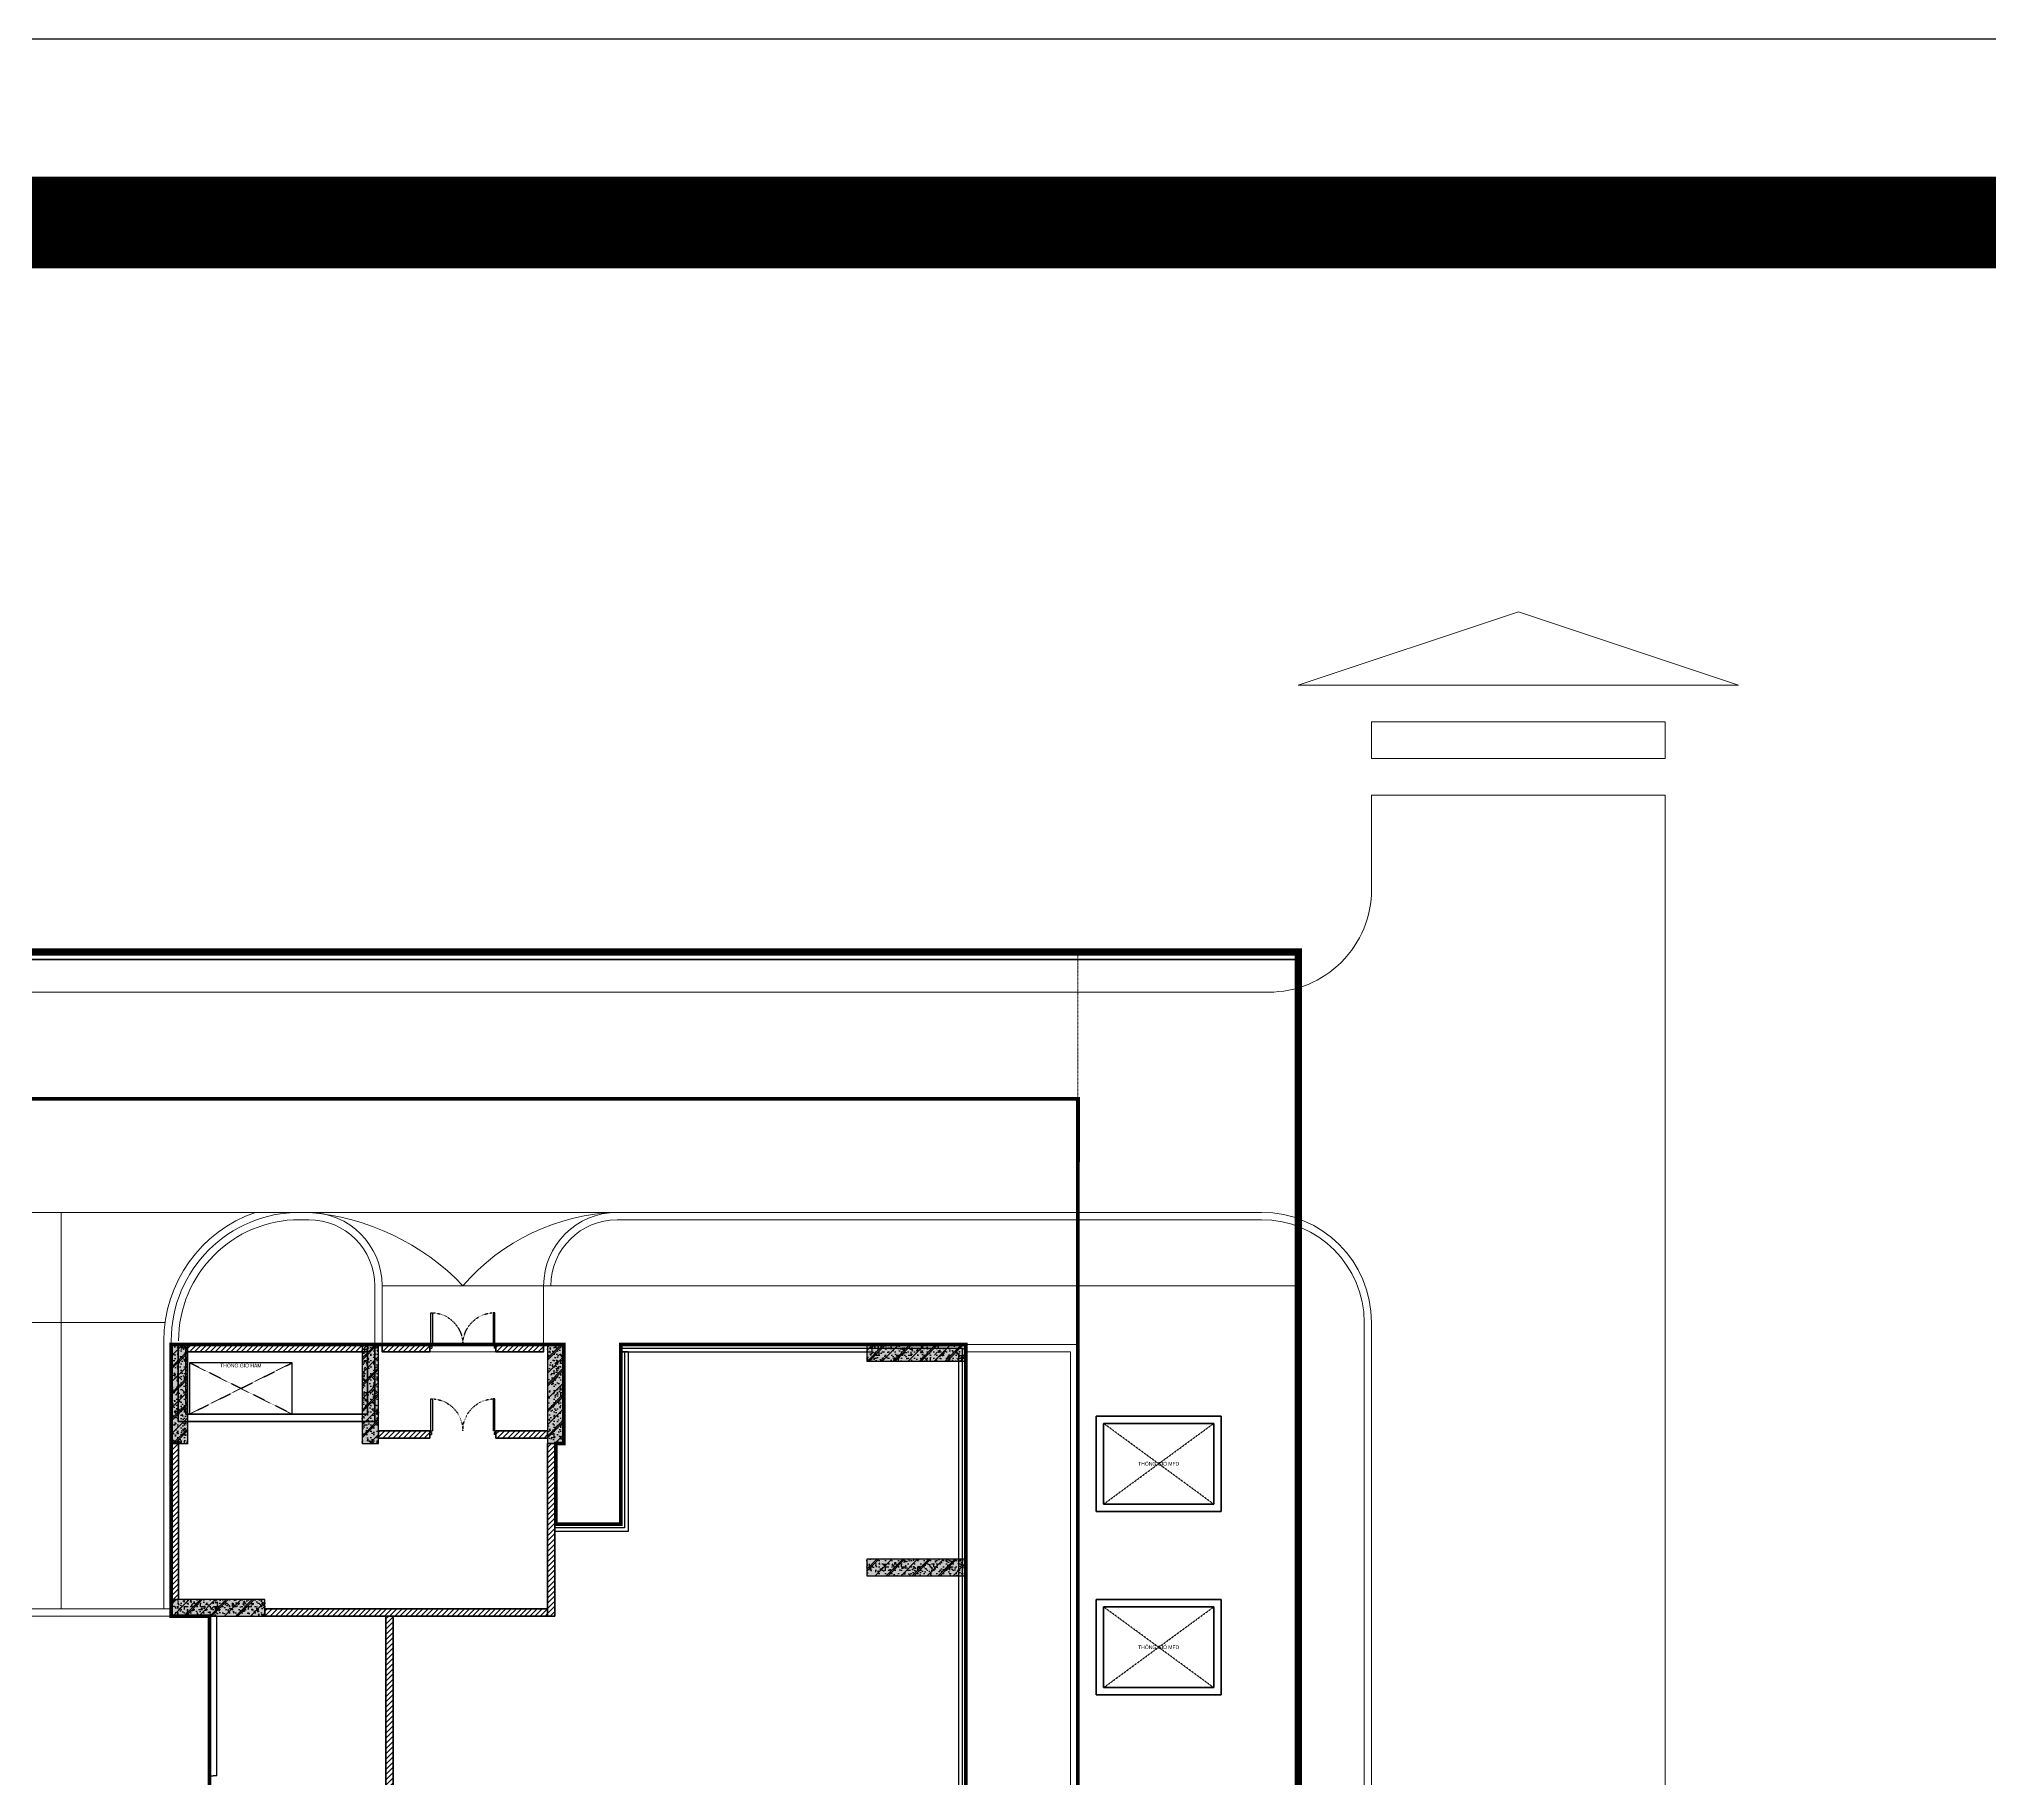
# Model space of a CAD drawing. Header units: millimetres. Extents: x 379264 to 1158416, y -283062 to 356890.
# Drawn here: x 768855 to 769917, y -3150 to -2202 of the extents above; entities that cross this region are included whole.
import ezdxf
from ezdxf.enums import TextEntityAlignment as Align

# ---------------------------------------------------------------- set-up
doc = ezdxf.new("R2010")
doc.units = ezdxf.units.MM
for name, pattern in [('keyplan TANG 1$0$Core 1A$0$Hidden10.5', [1.5, 1, -0.5]), ('keyplan TANG 1$0$mb tang 1 TWB$0$Hidden10.5', [1.5, 1, -0.5]), ('keyplan TANG 1$0$MB_Luoi truc$1$HTT Center', [13, 10, -1, 1, -1]), ('keyplan TANG 1$0$Ranh dat$0$HTT Divide', [18, 10, -2, 1, -2, 1, -2]), ('keyplan TANG 1$0$Ranh dat$0$HTT Hidden 21', [3, 2, -1])]:
    doc.linetypes.add(name, pattern=pattern)
for name, color, linetype in [('04PM. THIN', 7, 'Continuous'), ('11PM. DIM', 2, 'Continuous'), ('BLOCK A - CHI TIET THANG 3$0$DnW', 20, 'Continuous'), ('keyplan TANG 1$0$Concrete Line', 250, 'Continuous'), ('keyplan TANG 1$0$mb tang 1 TWB$0$Brick Wall', 250, 'Continuous'), ('keyplan TANG 1$0$mb tang 1 TWB$0$Curtain Line', 250, 'Continuous'), ('keyplan TANG 1$0$mb tang 1 TWB$0$Door', 250, 'Continuous'), ('keyplan TANG 1$0$mb tang 1 TWB$0$Glass', 250, 'Continuous'), ('keyplan TANG 1$0$mb tang 1 TWB$0$Wall Hatch', 250, 'Continuous'), ('keyplan TANG 1$0$MB_Cot tang 1$0$Concrete Hatch', 250, 'Continuous'), ('keyplan TANG 1$0$MB_Cot tang 1$0$Concrete Line', 250, 'Continuous'), ('keyplan TANG 1$0$MB_Cot tang 1$0$Concrete Solid', 250, 'Continuous'), ('keyplan TANG 1$0$Opening Hidden', 250, 'keyplan TANG 1$0$Core 1A$0$Hidden10.5'), ('keyplan TANG 1$0$Opening Line', 250, 'Continuous'), ('keyplan TANG 1$0$Opening Text', 250, 'Continuous')]:
    doc.layers.add(name, color=color, linetype=linetype)
for name, color, linetype, lineweight in [('keyplan TANG 1$0$Hatch vat lieu', 250, 'Continuous', 5), ('keyplan TANG 1$0$mb tang 1 TWB$0$Wall Line', 250, 'Continuous', 70), ('keyplan TANG 1$0$MB_Luoi truc$1$Luoi Truc', 250, 'keyplan TANG 1$0$MB_Luoi truc$1$HTT Center', 9), ('keyplan TANG 1$0$Net cat Tuong', 250, 'Continuous', 40), ('keyplan TANG 1$0$Net Thay khac', 250, 'Continuous', 15), ('keyplan TANG 1$0$Net thay Tuong', 250, 'Continuous', 20), ('keyplan TANG 1$0$Ramp doc', 250, 'Continuous', 5), ('keyplan TANG 1$0$Ranh dat$0$CGXD', 250, 'keyplan TANG 1$0$Ranh dat$0$HTT Hidden 21', 40), ('keyplan TANG 1$0$Ranh dat$0$Ranh dat', 250, 'keyplan TANG 1$0$Ranh dat$0$HTT Divide', 40)]:
    doc.layers.add(name, color=color, linetype=linetype, lineweight=lineweight)
doc.styles.add('keyplan TANG 1$0$VNI-HelveC', font='VHELVCN_0.TTF')

# ---------------------------------------------------------------- blocks, each defined once
blk = doc.blocks.new('CHG_XX_Khung ten')
blk.add_lwpolyline([(15, 578.9999998350979), (826, 578.9999998350979), (826, 14.99999983509792), (15, 14.99999983509792)], close=True)
at = {"color": 4, "linetype": 'Continuous', "const_width": 1}
blk.add_lwpolyline([(17.00000000000006, 576.9999998350979), (824.0000000000001, 576.9999998350979), (824, 16.99999983509827), (16.99999999999994, 16.99999983509838)], close=True, dxfattribs=at)
blk = doc.blocks.new('*U1375')
at = {"layer": 'keyplan TANG 1$0$Opening Hidden'}
for p, q in [((0, 0), (3000, 2200)), ((3000, 0), (0, 2200))]:
    blk.add_line(p, q, dxfattribs=at)
at = {"layer": 'keyplan TANG 1$0$Opening Line'}
blk.add_lwpolyline([(0, 0), (3000, 5.684341886080801e-14), (3000, 2200), (0, 2200)], close=True, dxfattribs=at)
at = {"layer": 'keyplan TANG 1$0$Opening Text', "style": 'keyplan TANG 1$0$VNI-HelveC'}
blk.add_attdef('OPENING', text='', height=100, dxfattribs=at).set_placement((1500, 1100.000000000007), align=Align.MIDDLE_CENTER)
blk = doc.blocks.new('*U32')
at = {"layer": 'keyplan TANG 1$0$Opening Hidden'}
for p, q in [((0, 0), (2800, 1399.999999973756)), ((2800, 0), (0, 1399.999999973756))]:
    blk.add_line(p, q, dxfattribs=at)
at = {"layer": 'keyplan TANG 1$0$Opening Line'}
blk.add_lwpolyline([(0, 0), (2800, 5.684341886080801e-14), (2800, 1399.999999973756), (0, 1399.999999973756)], close=True, dxfattribs=at)
at = {"layer": 'keyplan TANG 1$0$Opening Text', "style": 'keyplan TANG 1$0$VNI-HelveC'}
blk.add_attdef('OPENING', text='', height=100, dxfattribs=at).set_placement((1400.004036636092, 1325.000000000007), align=Align.MIDDLE_CENTER)
blk = doc.blocks.new('keyplan TANG 1$0$A$Cec98b088')
at = {"layer": 'keyplan TANG 1$0$Net cat Tuong'}
for p, q in [((102050.0040354479, 151350.0000035691), (102050.0040354479, 148750.0000035691)), ((105450.0040354479, 151350.0000035691), (102050.0040354479, 151350.0000035691)), ((102250.0040354479, 151150.0000035691), (102250.0040354479, 148950.0000035691)), ((105250.0040354479, 151150.0000035691), (102250.0040354479, 151150.0000035691)), ((105250.0040354479, 148950.0000035691), (105250.0040354479, 151150.0000035691)), ((105450.0040354479, 148750.0000035691), (105450.0040354479, 151350.0000035691)), ((102050.0040354479, 148750.0000035691), (105450.0040354479, 148750.0000035691)), ((102250.0040354479, 148950.0000035691), (105250.0040354479, 148950.0000035691)), ((102050.0040354479, 146350.0000035691), (102050.0040354479, 143750.0000035691)), ((105450.0040354479, 146350.0000035691), (102050.0040354479, 146350.0000035691)), ((102250.0040354479, 146150.0000035691), (102250.0040354479, 143950.0000035691)), ((105250.0040354479, 146150.0000035691), (102250.0040354479, 146150.0000035691)), ((105250.0040354479, 143950.0000035691), (105250.0040354479, 146150.0000035691)), ((105450.0040354479, 143750.0000035691), (105450.0040354479, 146350.0000035691)), ((102050.0040354479, 143750.0000035691), (105450.0040354479, 143750.0000035691)), ((102250.0040354479, 143950.0000035691), (105250.0040354479, 143950.0000035691))]:
    blk.add_line(p, q, dxfattribs=at)
for points in [[(77045.45460955921, 153300.0000088457), (82400.00000156723, 153300.0000087093), (82400.00000013634, 151201.499998129), (77045.45460812832, 151201.4999982654)], [(77245.45460955921, 153100.0000088457), (82200.00000156723, 153100.0000087093), (82200.00000013634, 151401.499998129), (77245.45460812832, 151401.4999982654)]]:
    blk.add_lwpolyline(points, close=True, dxfattribs=at)
at = {"layer": 'keyplan TANG 1$0$Opening Line'}
for name, p, values in [('*U32', (77348.4865502048, 151401.4999982654), {'OPENING': 'THOÂNG GIOÙ HAÀM'}), ('*U1375', (102250.0000002426, 148950.0000035691), {'OPENING': 'THOÂNG GIOÙ MFD'}), ('*U1375', (102250.0040354479, 143950.0000035691), {'OPENING': 'THOÂNG GIOÙ MFD'})]:
    blk.add_blockref(name, p, dxfattribs=at).add_auto_attribs(values)
blk = doc.blocks.new('*U95')
at = {"layer": 'keyplan TANG 1$0$mb tang 1 TWB$0$Wall Hatch'}
h = blk.add_hatch(dxfattribs=at)
h.set_pattern_fill('LINE10', color=256, scale=100, angle=45, style=0, pattern_type=2)
h.set_pattern_definition([(45, (150, 4200), (-70.71067811865474, 70.71067811865476), [])])
h.paths.add_polyline_path([(0, 4250), (0, 0), (200, -1.13686837721616e-13), (200, 4250)])
at = {"layer": 'keyplan TANG 1$0$mb tang 1 TWB$0$Wall Line'}
blk.add_lwpolyline([(0, 4250), (0, 0), (200, -1.13686837721616e-13), (200, 4250)], close=True, dxfattribs=at)
blk = doc.blocks.new('*U96')
at = {"layer": 'keyplan TANG 1$0$mb tang 1 TWB$0$Wall Hatch'}
h = blk.add_hatch(dxfattribs=at)
h.set_pattern_fill('LINE10', color=256, scale=100, angle=45, style=0, pattern_type=2)
h.set_pattern_definition([(45, (150, 4650), (-70.71067811865474, 70.71067811865476), [])])
h.paths.add_polyline_path([(0, 4700), (0, 0), (200, -1.13686837721616e-13), (200, 4700)])
at = {"layer": 'keyplan TANG 1$0$mb tang 1 TWB$0$Wall Line'}
blk.add_lwpolyline([(0, 4700), (0, 0), (200, -1.13686837721616e-13), (200, 4700)], close=True, dxfattribs=at)
blk = doc.blocks.new('*U93')
at = {"layer": 'keyplan TANG 1$0$mb tang 1 TWB$0$Wall Hatch'}
h = blk.add_hatch(dxfattribs=at)
h.set_pattern_fill('LINE10', color=256, scale=100, angle=45, style=0, pattern_type=2)
h.set_pattern_definition([(45, (-2300.000000000001, 7349.999999999999), (-70.71067811865474, 70.71067811865476), [])])
h.paths.add_polyline_path([(4950, -1.103117597267555e-12), (0, 0), (-1.580957587066223e-13, -200.0000000000001), (4950, -200.0000000000012)])
at = {"layer": 'keyplan TANG 1$0$mb tang 1 TWB$0$Wall Line'}
blk.add_lwpolyline([(4950, -1.103117597267555e-12), (0, 0), (-1.580957587066223e-13, -200.0000000000001), (4950, -200.0000000000012)], close=True, dxfattribs=at)
blk = doc.blocks.new('*U94')
at = {"layer": 'keyplan TANG 1$0$mb tang 1 TWB$0$Wall Hatch'}
h = blk.add_hatch(dxfattribs=at)
h.set_pattern_fill('LINE10', color=256, scale=100, angle=45, style=0, pattern_type=2)
h.set_pattern_definition([(45, (454.9999999999991, 7349.999999999999), (-70.71067811865474, 70.71067811865476), [])])
h.paths.add_polyline_path([(7705, -1.714184350021242e-12), (0, 0), (-1.580957587066223e-13, -200.0000000000001), (7705, -200.0000000000018)])
at = {"layer": 'keyplan TANG 1$0$mb tang 1 TWB$0$Wall Line'}
blk.add_lwpolyline([(7705, -1.714184350021242e-12), (0, 0), (-1.580957587066223e-13, -200.0000000000001), (7705, -200.0000000000018)], close=True, dxfattribs=at)
blk = doc.blocks.new('*U1409')
at = {"layer": 'keyplan TANG 1$0$mb tang 1 TWB$0$Wall Hatch'}
h = blk.add_hatch(dxfattribs=at)
h.set_pattern_fill('LINE10', color=256, scale=100, angle=45, style=0, pattern_type=2)
h.set_pattern_definition([(45, (-5950.000000000001, 7350), (-70.71067811865474, 70.71067811865476), [])])
h.paths.add_polyline_path([(1300, -2.788880237858393e-13), (0, 0), (-1.580957587066223e-13, -200.0000000000001), (1300, -200.0000000000004)])
at = {"layer": 'keyplan TANG 1$0$mb tang 1 TWB$0$Wall Line'}
blk.add_lwpolyline([(1300, -2.788880237858393e-13), (0, 0), (-1.580957587066223e-13, -200.0000000000001), (1300, -200.0000000000004)], close=True, dxfattribs=at)
blk = doc.blocks.new('keyplan TANG 1$0$mb tang 1 TWB$0$Door 1800-1')
at = {"color": 0, "linetype": 'ByBlock'}
for p, q in [((29.99999962575384, 100.0000000003201), (29.9999996257684, 970.0000000003201)), ((29.9999996257684, 970.0000000003201), (74.9999996257684, 970.0000000003201)), ((74.9999996257684, 970.0000000003201), (74.99999962575384, 100.0000000003201)), ((1724.999999999985, 970.0000000003201), (1725, 100.0000000003201)), ((1769.999999999985, 970.0000000003201), (1724.999999999985, 970.0000000003201)), ((1770, 100.0000000003201), (1769.999999999985, 970.0000000003201)), ((29.99999962575384, 100.0000000003201), (-3.742461558431387e-07, 100.000000000131)), ((-3.742461558431387e-07, 100.000000000131), (0, 0)), ((0, 0), (50, 4.074536263942719e-10)), ((29.99999962575384, 100.0000000003201), (29.99999979416316, 55.00000000033469)), ((29.99999962575384, 100.0000000003201), (74.99999962575384, 100.0000000003201)), ((49.99999979417771, 55.00000000046566), (29.99999979416316, 55.00000000033469)), ((49.99999979417771, 55.00000000046566), (50, 4.074536263942719e-10)), ((1770, 100.0000000003201), (1725, 100.0000000003201)), ((1749.999999831576, 55.00000000046566), (1769.999999831591, 55.00000000033469)), ((1749.999999831576, 55.00000000046566), (1749.999999625754, 4.074536263942719e-10)), ((1799.999999625754, 0), (1749.999999625754, 4.074536263942719e-10)), ((1770, 100.0000000003201), (1800, 100.000000000131)), ((1770, 100.0000000003201), (1769.999999831591, 55.00000000033469)), ((1800, 100.000000000131), (1799.999999625754, 0))]:
    blk.add_line(p, q, dxfattribs=at)
at = {"color": 0, "linetype": 'keyplan TANG 1$0$mb tang 1 TWB$0$Hidden10.5'}
for centre, start, end in [((29.99999962575384, 100.0000000003201), 0, 90), ((1770, 100.0000000003201), 90, 180)]:
    blk.add_arc(centre, 870.0000001871231, start, end, dxfattribs=at)
blk = doc.blocks.new('*U1410')
at = {"layer": 'keyplan TANG 1$0$mb tang 1 TWB$0$Door'}
blk.add_blockref('keyplan TANG 1$0$mb tang 1 TWB$0$Door 1800-1', (0, 0), dxfattribs=at)
blk = doc.blocks.new('*U97')
at = {"layer": 'keyplan TANG 1$0$mb tang 1 TWB$0$Wall Hatch'}
h = blk.add_hatch(dxfattribs=at)
h.set_pattern_fill('LINE10', color=256, scale=100, angle=45, style=0, pattern_type=2)
h.set_pattern_definition([(45, (-5855.000000000001, 7350), (-70.71067811865474, 70.71067811865476), [])])
h.paths.add_polyline_path([(1395, -2.930988785010413e-13), (0, 0), (-1.580957587066223e-13, -200.0000000000001), (1395, -200.0000000000004)])
at = {"layer": 'keyplan TANG 1$0$mb tang 1 TWB$0$Wall Line'}
blk.add_lwpolyline([(1395, -2.930988785010413e-13), (0, 0), (-1.580957587066223e-13, -200.0000000000001), (1395, -200.0000000000004)], close=True, dxfattribs=at)
blk = doc.blocks.new('*U98')
at = {"layer": 'keyplan TANG 1$0$mb tang 1 TWB$0$Wall Hatch'}
h = blk.add_hatch(dxfattribs=at)
h.set_pattern_fill('LINE10', color=256, scale=100, angle=45, style=0, pattern_type=2)
h.set_pattern_definition([(45, (-5845.000000000001, 7350), (-70.71067811865474, 70.71067811865476), [])])
h.paths.add_polyline_path([(1405, -3.073097332162433e-13), (0, 0), (-1.580957587066223e-13, -200.0000000000001), (1405, -200.0000000000004)])
at = {"layer": 'keyplan TANG 1$0$mb tang 1 TWB$0$Wall Line'}
blk.add_lwpolyline([(1405, -3.073097332162433e-13), (0, 0), (-1.580957587066223e-13, -200.0000000000001), (1405, -200.0000000000004)], close=True, dxfattribs=at)
blk = doc.blocks.new('*U105')
at = {"layer": 'keyplan TANG 1$0$mb tang 1 TWB$0$Wall Hatch'}
h = blk.add_hatch(dxfattribs=at)
h.set_pattern_fill('LINE10', color=256, scale=100, angle=45, style=0, pattern_type=2)
h.set_pattern_definition([(45, (149.9999999999993, 12300), (-70.71067811865474, 70.71067811865476), [])])
h.paths.add_polyline_path([(4.17577084022014e-12, -9400), (0, 0), (-200.0000000000001, 2.486899575160353e-14), (-199.999999999996, -9400)])
at = {"layer": 'keyplan TANG 1$0$mb tang 1 TWB$0$Wall Line'}
blk.add_lwpolyline([(4.17577084022014e-12, -9400), (0, 0), (-200.0000000000001, 2.486899575160353e-14), (-199.999999999996, -9400)], close=True, dxfattribs=at)
blk = doc.blocks.new('*U1396')
at = {"layer": 'keyplan TANG 1$0$MB_Cot tang 1$0$Concrete Hatch'}
h = blk.add_hatch(dxfattribs=at)
h.set_pattern_fill('CONCRETE', color=256, scale=50, style=0, pattern_type=2)
h.set_pattern_definition([(45, (-100, -2450), (-176.7766952966369, 176.7766952966369), []), (45, (-100, -2400), (-353.5533905932737, 353.5533905932738), []), (49.99999999999999, (-100, -2450), (358.6300913003767, -31.37606749129755), [37.5, -412.5]), (355, (-100, -2450), (-69.3756668065, 376.0960668500059), [30, -330]), (100.4514, (-70.11416, -2452.61467), (289.2546908570108, 344.7197710304768), [31.870095, -350.571056]), (46.18420000000001, (-100, -2350), (533.6205243128222, -82.75950716450905), [56.25, -618.75]), (96.6356, (-55.53162750000001, -2356.8966535), (467.3313527743517, 487.0589354502209), [47.805144, -525.8565]), (351.1842, (-100, -2350), (467.3309725668136, 487.0593004626623), [45, -495]), (21, (-50, -2375), (298.4535260592309, -201.3094453326694), [37.5, -412.5]), (326.0000000000001, (-50, -2375), (121.6576659607909, 362.5750225234265), [30, -330]), (71.4514, (-25.1288835, -2391.775803), (420.111314290745, 161.2652483549762), [31.870095, -350.571056]), (37.50000000000001, (-100, -2450), (6.079927658645334, 166.4469269156558), [0, -326, 0, -335, 0, -331.25]), (7.499999999999999, (-100, -2450), (131.5347687210743, 197.2058559411801), [0, -191, 0, -318.5, 0, -126.25]), (327.5, (-211.5, -2450), (266.9112180862045, -11.2774358671899), [0, -125, 0, -390, 0, -517.5]), (317.5, (-261.5, -2450), (291.5930846711931, 50.05249116615882), [0, -162.5, 0, -259, 0, -367.5]), (0, (75, -2275), (0, 875), [87.5, -787.5]), (0, (337.5, -2100), (0, 875), [87.5, -787.5]), (0, (162.5, -1750), (0, 875), [87.5, -350, 87.5, -350]), (90, (75, -2275), (-875, 5.35782974626967e-14), [87.5, -787.5]), (90, (162.5, -1750), (-875, 5.35782974626967e-14), [87.5, -787.5]), (90, (425, -2100), (-875, 5.35782974626967e-14), [87.5, -787.5]), (90, (600, -1837.5), (-875, 5.35782974626967e-14), [87.5, -787.5]), (135, (162.5, -2275), (-875.016357447105, 8.881784197001252e-14), [123.76, -1113.7]), (135, (250, -1750), (-875.016357447105, 8.881784197001252e-14), [123.76, -1113.7]), (45, (337.5, -2100), (8.881784197001252e-14, 875.016357447105), [123.76, -247.485, 123.76, -742.455]), (0, (-275, -2450), (87.5, 87.5), [-175, 0])])
h.paths.add_polyline_path([(-250, 150), (-250, -2550), (200, -2550), (200, 150)])
at = {"layer": 'keyplan TANG 1$0$MB_Cot tang 1$0$Concrete Solid'}
blk.add_hatch(color=256, dxfattribs=at).paths.add_polyline_path([(-250, 150), (-250, -2550), (200, -2550), (200, 150)])
at = {"layer": 'keyplan TANG 1$0$MB_Cot tang 1$0$Concrete Line'}
blk.add_lwpolyline([(-250, 150), (-250, -2550), (200, -2550), (200, 150)], close=True, dxfattribs=at)
blk = doc.blocks.new('*U57')
at = {"layer": 'keyplan TANG 1$0$MB_Cot tang 1$0$Concrete Hatch'}
h = blk.add_hatch(dxfattribs=at)
h.set_pattern_fill('CONCRETE', color=256, scale=50, style=0, pattern_type=2)
h.set_pattern_definition([(45, (0, -2450), (-176.7766952966369, 176.7766952966369), []), (45, (0, -2400), (-353.5533905932737, 353.5533905932738), []), (49.99999999999999, (0, -2450), (358.6300913003767, -31.37606749129755), [37.5, -412.5]), (355, (0, -2450), (-69.3756668065, 376.0960668500059), [30, -330]), (100.4514, (29.88584, -2452.61467), (289.2546908570108, 344.7197710304768), [31.870095, -350.571056]), (46.18420000000001, (0, -2350), (533.6205243128222, -82.75950716450905), [56.25, -618.75]), (96.6356, (44.46837249999999, -2356.8966535), (467.3313527743517, 487.0589354502209), [47.805144, -525.8565]), (351.1842, (0, -2350), (467.3309725668136, 487.0593004626623), [45, -495]), (21, (50, -2375), (298.4535260592309, -201.3094453326694), [37.5, -412.5]), (326.0000000000001, (50, -2375), (121.6576659607909, 362.5750225234265), [30, -330]), (71.4514, (74.8711165, -2391.775803), (420.111314290745, 161.2652483549762), [31.870095, -350.571056]), (37.50000000000001, (0, -2450), (6.079927658645334, 166.4469269156558), [0, -326, 0, -335, 0, -331.25]), (7.499999999999999, (0, -2450), (131.5347687210743, 197.2058559411801), [0, -191, 0, -318.5, 0, -126.25]), (327.5, (-111.5, -2450), (266.9112180862045, -11.2774358671899), [0, -125, 0, -390, 0, -517.5]), (317.5, (-161.5, -2450), (291.5930846711931, 50.05249116615882), [0, -162.5, 0, -259, 0, -367.5]), (0, (175, -2275), (0, 875), [87.5, -787.5]), (0, (437.5, -2100), (0, 875), [87.5, -787.5]), (0, (262.5, -1750), (0, 875), [87.5, -350, 87.5, -350]), (90, (175, -2275), (-875, 5.35782974626967e-14), [87.5, -787.5]), (90, (262.5, -1750), (-875, 5.35782974626967e-14), [87.5, -787.5]), (90, (525, -2100), (-875, 5.35782974626967e-14), [87.5, -787.5]), (90, (700, -1837.5), (-875, 5.35782974626967e-14), [87.5, -787.5]), (135, (262.5, -2275), (-875.016357447105, 8.881784197001252e-14), [123.76, -1113.7]), (135, (350, -1750), (-875.016357447105, 8.881784197001252e-14), [123.76, -1113.7]), (45, (437.5, -2100), (8.881784197001252e-14, 875.016357447105), [123.76, -247.485, 123.76, -742.455]), (0, (-175, -2450), (87.5, 87.5), [-175, 0])])
h.paths.add_polyline_path([(-200, 150), (-200, -2550), (250, -2550), (250, 150)])
at = {"layer": 'keyplan TANG 1$0$MB_Cot tang 1$0$Concrete Solid'}
blk.add_hatch(color=256, dxfattribs=at).paths.add_polyline_path([(-200, 150), (-200, -2550), (250, -2550), (250, 150)])
at = {"layer": 'keyplan TANG 1$0$MB_Cot tang 1$0$Concrete Line'}
blk.add_lwpolyline([(-200, 150), (-200, -2550), (250, -2550), (250, 150)], close=True, dxfattribs=at)
blk = doc.blocks.new('*U1389')
at = {"layer": 'keyplan TANG 1$0$MB_Cot tang 1$0$Concrete Hatch'}
h = blk.add_hatch(dxfattribs=at)
h.set_pattern_fill('CONCRETE', color=256, scale=50, style=0, pattern_type=2)
h.set_pattern_definition([(45, (2000, -399.9999999999998), (-176.7766952966369, 176.7766952966369), []), (45, (2000, -349.9999999999998), (-353.5533905932737, 353.5533905932738), []), (49.99999999999999, (2000, -399.9999999999998), (358.6300913003767, -31.37606749129755), [37.5, -412.5]), (355, (2000, -399.9999999999998), (-69.3756668065, 376.0960668500059), [30, -330]), (100.4514, (2029.88584, -402.6146699999998), (289.2546908570108, 344.7197710304768), [31.870095, -350.571056]), (46.18420000000001, (2000, -299.9999999999998), (533.6205243128222, -82.75950716450905), [56.25, -618.75]), (96.6356, (2044.4683725, -306.8966534999998), (467.3313527743517, 487.0589354502209), [47.805144, -525.8565]), (351.1842, (2000, -299.9999999999998), (467.3309725668136, 487.0593004626623), [45, -495]), (21, (2050, -324.9999999999998), (298.4535260592309, -201.3094453326694), [37.5, -412.5]), (326.0000000000001, (2050, -324.9999999999998), (121.6576659607909, 362.5750225234265), [30, -330]), (71.4514, (2074.8711165, -341.7758029999998), (420.111314290745, 161.2652483549762), [31.870095, -350.571056]), (37.50000000000001, (2000, -399.9999999999998), (6.079927658645334, 166.4469269156558), [0, -326, 0, -335, 0, -331.25]), (7.499999999999999, (2000, -399.9999999999998), (131.5347687210743, 197.2058559411801), [0, -191, 0, -318.5, 0, -126.25]), (327.5, (1888.5, -399.9999999999998), (266.9112180862045, -11.2774358671899), [0, -125, 0, -390, 0, -517.5]), (317.5, (1838.5, -399.9999999999998), (291.5930846711931, 50.05249116615882), [0, -162.5, 0, -259, 0, -367.5]), (0, (2175, -224.9999999999998), (0, 875), [87.5, -787.5]), (0, (2437.5, -49.99999999999983), (0, 875), [87.5, -787.5]), (0, (2262.5, 300.0000000000002), (0, 875), [87.5, -350, 87.5, -350]), (90, (2175, -224.9999999999998), (-875, 5.35782974626967e-14), [87.5, -787.5]), (90, (2262.5, 300.0000000000002), (-875, 5.35782974626967e-14), [87.5, -787.5]), (90, (2525, -49.99999999999983), (-875, 5.35782974626967e-14), [87.5, -787.5]), (90, (2700, 212.5000000000002), (-875, 5.35782974626967e-14), [87.5, -787.5]), (135, (2262.5, -224.9999999999998), (-875.016357447105, 8.881784197001252e-14), [123.76, -1113.7]), (135, (2350, 300.0000000000002), (-875.016357447105, 8.881784197001252e-14), [123.76, -1113.7]), (45, (2437.5, -49.99999999999983), (8.881784197001252e-14, 875.016357447105), [123.76, -247.485, 123.76, -742.455]), (0, (1825, -399.9999999999998), (87.5, 87.5), [-175, 0])])
h.paths.add_polyline_path([(-250, 50), (-250, -399.9999999999998), (2300, -399.9999999999999), (2300, 50)])
at = {"layer": 'keyplan TANG 1$0$MB_Cot tang 1$0$Concrete Solid'}
blk.add_hatch(color=256, dxfattribs=at).paths.add_polyline_path([(-250, 50), (-250, -399.9999999999998), (2300, -399.9999999999999), (2300, 50)])
at = {"layer": 'keyplan TANG 1$0$MB_Cot tang 1$0$Concrete Line'}
blk.add_lwpolyline([(-250, 50), (-250, -399.9999999999998), (2300, -399.9999999999999), (2300, 50)], close=True, dxfattribs=at)
blk = doc.blocks.new('*U1393')
at = {"layer": 'keyplan TANG 1$0$MB_Cot tang 1$0$Concrete Hatch'}
h = blk.add_hatch(dxfattribs=at)
h.set_pattern_fill('CONCRETE', color=256, scale=50, style=0, pattern_type=2)
h.set_pattern_definition([(45, (1850, -199.9999999999998), (-176.7766952966369, 176.7766952966369), []), (45, (1850, -149.9999999999998), (-353.5533905932737, 353.5533905932738), []), (49.99999999999999, (1850, -199.9999999999998), (358.6300913003767, -31.37606749129755), [37.5, -412.5]), (355, (1850, -199.9999999999998), (-69.3756668065, 376.0960668500059), [30, -330]), (100.4514, (1879.88584, -202.6146699999998), (289.2546908570108, 344.7197710304768), [31.870095, -350.571056]), (46.18420000000001, (1850, -99.99999999999983), (533.6205243128222, -82.75950716450905), [56.25, -618.75]), (96.6356, (1894.4683725, -106.8966534999998), (467.3313527743517, 487.0589354502209), [47.805144, -525.8565]), (351.1842, (1850, -99.99999999999983), (467.3309725668136, 487.0593004626623), [45, -495]), (21, (1900, -124.9999999999998), (298.4535260592309, -201.3094453326694), [37.5, -412.5]), (326.0000000000001, (1900, -124.9999999999998), (121.6576659607909, 362.5750225234265), [30, -330]), (71.4514, (1924.8711165, -141.7758029999998), (420.111314290745, 161.2652483549762), [31.870095, -350.571056]), (37.50000000000001, (1850, -199.9999999999998), (6.079927658645334, 166.4469269156558), [0, -326, 0, -335, 0, -331.25]), (7.499999999999999, (1850, -199.9999999999998), (131.5347687210743, 197.2058559411801), [0, -191, 0, -318.5, 0, -126.25]), (327.5, (1738.5, -199.9999999999998), (266.9112180862045, -11.2774358671899), [0, -125, 0, -390, 0, -517.5]), (317.5, (1688.5, -199.9999999999998), (291.5930846711931, 50.05249116615882), [0, -162.5, 0, -259, 0, -367.5]), (0, (2025, -24.99999999999983), (0, 875), [87.5, -787.5]), (0, (2287.5, 150.0000000000002), (0, 875), [87.5, -787.5]), (0, (2112.5, 500.0000000000002), (0, 875), [87.5, -350, 87.5, -350]), (90, (2025, -24.99999999999983), (-875, 5.35782974626967e-14), [87.5, -787.5]), (90, (2112.5, 500.0000000000002), (-875, 5.35782974626967e-14), [87.5, -787.5]), (90, (2375, 150.0000000000002), (-875, 5.35782974626967e-14), [87.5, -787.5]), (90, (2550, 412.5000000000002), (-875, 5.35782974626967e-14), [87.5, -787.5]), (135, (2112.5, -24.99999999999983), (-875.016357447105, 8.881784197001252e-14), [123.76, -1113.7]), (135, (2200, 500.0000000000002), (-875.016357447105, 8.881784197001252e-14), [123.76, -1113.7]), (45, (2287.5, 150.0000000000002), (8.881784197001252e-14, 875.016357447105), [123.76, -247.485, 123.76, -742.455]), (0, (1675, -199.9999999999998), (87.5, 87.5), [-175, 0])])
h.paths.add_polyline_path([(-400, 150), (-400, -299.9999999999998), (2300, -299.9999999999999), (2300, 150)])
at = {"layer": 'keyplan TANG 1$0$MB_Cot tang 1$0$Concrete Solid'}
blk.add_hatch(color=256, dxfattribs=at).paths.add_polyline_path([(-400, 150), (-400, -299.9999999999998), (2300, -299.9999999999999), (2300, 150)])
at = {"layer": 'keyplan TANG 1$0$MB_Cot tang 1$0$Concrete Line'}
blk.add_lwpolyline([(-400, 150), (-400, -299.9999999999998), (2300, -299.9999999999999), (2300, 150)], close=True, dxfattribs=at)
blk = doc.blocks.new('keyplan TANG 1')
at = {"color": 7, "const_width": 100}
blk.add_lwpolyline([(77898.45461165837, 136500.0000023284), (77898.45461165837, 145899.9999999999), (76850.00000000105, 145899.9999999999), (76850.00000000105, 153300.0000088456), (87550, 153300.0000088456), (87550, 150600.0000088456), (87325, 150600.0000088456), (87325, 148400.0000025484), (89098.45461165832, 148400.0000025484), (89098.45461352073, 153300.0000056996), (98500.00000011947, 153300.0000056996), (98500.00000012512, 140600.0000088456)], dxfattribs=at)
at = {"layer": 'keyplan TANG 1$0$Hatch vat lieu'}
for points in [[(109349.8483798821, -13999.98268984523), (109349.5903824269, 42637.13910042669, 0.1989117909172796), (107650.8001280504, 46738.34159603139), (103168.861177274, 51220.25959671056, -0.1988939355264564), (101352.912990938, 55603.87768203064), (101351.9884827284, 67603.43737283116, -0.1989309245650988), (103167.9182883246, 71987.94624309614), (107650.6445198833, 76470.68910999577, 0.19891306903284), (109349.4175791755, 80571.92725168241), (109349.0835498584, 153900.0127572828, 0.4142122281650553), (106549.0835498872, 156700.0000025232), (88996.7541023586, 156700.0000025232, 0.414213562373095), (87196.7541023586, 154900.0000025232, 0.414213562373095)], [(82396.7541023586, 153100.0000071154), (82396.7541023586, 154900.0000025232, 0.414213562373095), (80596.7541023586, 156700.0000025232), (80351.54534496006, 156700.0000025232, 0.4142135623730951), (77051.54534496006, 153400.0000025232, 0.4142135623730951)]]:
    blk.add_lwpolyline(points, format="xyb", dxfattribs=at)
for points in [[(102050.0040354479, 151350.0000035689), (105450.0040354479, 151350.0000035689), (105450.0040354479, 148750.0000035689), (102050.0040354479, 148750.0000035689)], [(102050.0040354479, 146350.0000035689), (105450.0040354479, 146350.0000035689), (105450.0040354479, 143750.0000035689), (102050.0040354479, 143750.0000035689)]]:
    blk.add_lwpolyline(points, close=True, dxfattribs=at)
at = {"layer": 'keyplan TANG 1$0$mb tang 1 TWB$0$Curtain Line'}
for p, q in [((89098.45461165832, 153300.0000056996), (89098.45461162031, 153200.0000056996)), ((89098.45461165832, 153300.0000056996), (95946.7541023586, 153300.0000030966)), ((89098.4546115823, 153100.0000056996), (89098.45461162031, 153200.0000056996)), ((89098.4546115823, 153100.0000056996), (95946.75410228258, 153100.0000030966)), ((89098.45461165832, 153100.0000023284), (89198.45461165832, 153100.0000023284)), ((89098.45461165832, 153100.0000023284), (89098.45461165832, 148400.0000025484)), ((89298.45461165832, 153100.0000023284), (89198.45461165832, 153100.0000023284)), ((89298.45461165832, 153100.0000023284), (89298.45461165832, 148200.0000025484)), ((95946.7541023586, 153300.0000030966), (95946.75410232058, 153200.0000030966)), ((95946.75410228258, 153100.0000030966), (95946.75410232058, 153200.0000030966)), ((98298.45461165835, 153000.0002347532), (98398.45461165835, 153000.0002347532)), ((98298.45461165835, 153000.0002347532), (98298.45461165835, 140400.0000088461)), ((98498.45461165835, 153000.0002347532), (98398.45461165835, 153000.0002347532)), ((98498.45461165835, 153000.0002347532), (98498.45461165835, 140600.0000088461)), ((89098.45461165832, 148400.0000025484), (87299.99999999997, 148400.0000025484)), ((87299.99999999997, 148400.0000025484), (87299.99999999997, 148300.0000025484)), ((87299.99999999997, 148200.0000025484), (87299.99999999997, 148300.0000025484)), ((89298.45461165832, 148200.0000025484), (87299.99999999997, 148200.0000025484)), ((77898.45461165892, 141550.0000088456), (77898.4546116594, 145900.0000088458)), ((77898.4546116594, 145900.0000088458), (77998.4546116594, 145900.0000088458)), ((78098.4546116594, 145900.0000088458), (77998.4546116594, 145900.0000088458)), ((78098.45461165892, 141550.00000884559), (78098.4546116594, 145900.0000088458)), ((77898.45461165892, 141550.0000088456), (77998.45461165892, 141550.00000884559)), ((78098.45461165892, 141550.00000884559), (77998.45461165892, 141550.00000884559)), ((98298.45461165835, 140400.0000088461), (99348.45461165824, 140400.0000088461)), ((98498.45461165835, 140600.0000088461), (99548.45461165824, 140600.0000088461)), ((99348.45461165824, 140400.0000088461), (99348.45461165882, 134300.00000884588)), ((99548.45461165824, 140600.0000088461), (99548.45461165882, 134100.0000088459)), ((99348.45461165882, 134300.00000884588), (98201.54538834281, 134300.00000884576)), ((98201.54538834281, 134300.00000884576), (98201.54538834281, 131975.0000088458)), ((99548.45461165882, 134100.0000088459), (98401.54538834281, 134100.0000088458)), ((98401.54538834281, 134100.0000088458), (98401.54538834281, 131975.0000088458)), ((98201.54538834281, 131975.0000088458), (98301.54538834281, 131975.0000088458)), ((98401.54538834281, 131975.0000088458), (98301.54538834281, 131975.0000088458))]:
    blk.add_line(p, q, dxfattribs=at)
at = {"layer": 'keyplan TANG 1$0$mb tang 1 TWB$0$Glass'}
for p, q in [((89098.45461165832, 153300.0000056996), (89098.45461165832, 153250.0000056996)), ((89098.45461165832, 153300.0000056996), (98500.00000011947, 153300.0000056996)), ((89098.45461165832, 153200.0000056996), (89098.45461165832, 153250.0000056996)), ((89098.45461165832, 153200.0000056996), (98400.00000011947, 153200.0000056996)), ((89098.45461165832, 153100.0000023284), (89148.45461165832, 153100.0000023284)), ((89098.45461165832, 153100.0000023284), (89098.45461165832, 148400.0000025484)), ((89198.45461165832, 153100.0000023284), (89148.45461165832, 153100.0000023284)), ((89198.45461165832, 153100.0000023284), (89198.45461165832, 148300.0000025484)), ((98400.00000011947, 153200.0000056996), (98400.00000011947, 140500.00000884556)), ((98500.00000011947, 153300.0000056996), (98500.00000011947, 140600.0000088456)), ((89098.45461165832, 148400.0000025484), (87299.99999999997, 148400.0000025484)), ((87299.99999999997, 148400.0000025484), (87299.99999999997, 148350.0000025484)), ((87299.99999999997, 148300.0000025484), (87299.99999999997, 148350.0000025484)), ((89198.45461165832, 148300.0000025484), (87299.99999999997, 148300.0000025484)), ((98400.00000011947, 140500.00000884556), (99448.47838403903, 140500.00000884605)), ((98500.00000011947, 140600.0000088456), (99548.45461165824, 140600.0000088461)), ((99448.47838403903, 140500.00000884605), (99449.97622208607, 134200.0000088456)), ((99548.45461165824, 140600.0000088461), (99550.00000011947, 134100.0000088456)), ((99449.97622208607, 134200.0000088456), (98301.54538834281, 134200.0000088456)), ((98301.54538834281, 134200.0000088456), (98301.54538834281, 128100.0000088458)), ((99550.00000011947, 134100.0000088456), (98401.54538834281, 134100.0000088456)), ((98401.54538834281, 134100.0000088456), (98401.54538834281, 128100.0000088458)), ((98301.54538834281, 128100.0000088458), (98301.54538834281, 127950.0000088456)), ((98401.54538834281, 128100.0000088458), (98401.54538834281, 128050.0000088456)), ((98401.54538834281, 128050.0000088456), (99550.00000011947, 128050.0000088456)), ((99550.00000011947, 128050.0000088456), (99550.00000011947, 121550.0000088456)), ((98301.54538834281, 127950.0000088456), (99450.00000011947, 127950.0000088456)), ((99450.00000011947, 127950.0000088456), (99450.00000011947, 121650.0000088456)), ((99450.00000011947, 121650.0000088456), (93800.00000000093, 121650.0000088458)), ((93800.00000000093, 121650.0000088458), (93800.00000000099, 118450.0000088458)), ((99550.00000011947, 121550.0000088456), (93900.00000000093, 121550.0000088458)), ((93900.00000000093, 121550.0000088458), (93900.00000000099, 118550.0000088458)), ((93900.00000000099, 118550.0000088458), (99548.45461165824, 118550.0000088459)), ((99548.45461165824, 118550.0000088459), (99548.45461165824, 112050.0000088456)), ((93800.00000000099, 118450.0000088458), (99448.45461165824, 118450.0000088459)), ((99448.45461165824, 118450.0000088459), (99448.45461165824, 112150.0000088456)), ((99448.45461165824, 112150.0000088456), (98301.54538834305, 112150.0000088456)), ((98301.54538834305, 112150.0000088456), (98301.54538834305, 105900.0000088456)), ((99548.45461165824, 112050.0000088456), (98401.54538834305, 112050.0000088456)), ((98401.54538834305, 112050.0000088456), (98401.54538834305, 106000.0000088456)), ((98301.54538834305, 105900.0000088456), (99448.45461165847, 105900.0000088455)), ((98401.54538834305, 106000.0000088456), (99548.45461165847, 106000.0000088455)), ((99448.45461165847, 105900.0000088455), (99448.45461165812, 99600.00000884582)), ((99548.45461165847, 106000.0000088455), (99548.45461165812, 99500.00000884582)), ((99448.45461165812, 99600.00000884582), (93801.54538834293, 99600.00000884582)), ((93801.54538834293, 99600.00000884582), (93801.54538834293, 96400.00000884593)), ((99548.45461165812, 99500.00000884582), (93901.54538834293, 99500.00000884582)), ((93901.54538834293, 99500.00000884582), (93901.54538834293, 96500.00000884593)), ((93801.54538834293, 96400.00000884593), (99448.45461165824, 96400.00000884559)), ((93901.54538834293, 96500.00000884593), (99548.45461165824, 96500.00000884559)), ((99448.45461165824, 96400.00000884559), (99448.45461165824, 90400.00000884559)), ((99548.45461165824, 96500.00000884559), (99548.45461165824, 90400.00000884559)), ((99448.45461165824, 90400.00000884559), (99498.45461165824, 90400.00000884559)), ((99548.45461165824, 90400.00000884559), (99498.45461165824, 90400.00000884559))]:
    blk.add_line(p, q, dxfattribs=at)
at = {"layer": 'keyplan TANG 1$0$MB_Luoi truc$1$Luoi Truc'}
blk.add_line((101550.0000001195, -11999.99999987916), (101550.0000001195, 163996.8385842984), dxfattribs=at)
at = {"layer": 'keyplan TANG 1$0$Net cat Tuong'}
for p, q in [((-12366.92764274753, 83068.50567815138), (-12354.3062627773, 163998.168266699)), ((-12354.3062627773, 163998.168266699), (107549.0375790985, 163991.8171732624)), ((-12166.927645179725, 83068.4744871655), (-12154.33745298329, 163798.15767438195)), ((-12154.33745298329, 163798.15767438195), (107549.0269854099, 163791.81717354295)), ((107549.0269854099, 163791.81717354295), (107549.0322822542, 163891.81717340267)), ((107549.0375790985, 163991.8171732624), (107549.0322822542, 163891.81717340267)), ((-12366.92764274753, 83068.50567815138), (-12266.927643963627, 83068.49008265845)), ((-12166.927645179725, 83068.4744871655), (-12266.927643963627, 83068.49008265845))]:
    blk.add_line(p, q, dxfattribs=at)
at = {"layer": 'keyplan TANG 1$0$Net Thay khac'}
for p, q in [((109548.9673141796, 168266.7429933658), (117548.9673141111, 168266.7794355525)), ((80596.7541023586, 156900.0000025232), (88996.7541023586, 156900.0000025232)), ((82596.7541023586, 154900.0000025232), (86996.7541023586, 154900.0000025232)), ((86996.7541023586, 154900.0000025232), (86996.7541023586, 153100.0000057908)), ((76849.99999999699, 145899.9999999999), (76850.00000001457, 153400.0000025232)), ((82596.7541023586, 153100.0000071154), (86996.7541023586, 153100.0000071154)), ((62749.99999999834, 146099.9999999999), (76848.45465505555, 146099.9999999999))]:
    blk.add_line(p, q, dxfattribs=at)
for points in [[(113548.9673141454, 173266.7612144592), (119548.9624802696, 171266.7612144592), (107548.9429701355, 171266.7612144591)], [(109548.9429701355, 170266.7612144591), (117548.9624802696, 170266.7612144592), (117548.9624802696, 169266.7612144592), (109548.9429701355, 169266.7612144591)]]:
    blk.add_lwpolyline(points, close=True, dxfattribs=at)
for points in [[(109548.9673141796, 168266.7429933658), (109549.0297976351, 165700.0127572885, -0.4142148965823947), (106749.0297976642, 162900.0000025232), (-4407.042123987427, 162900.0000025232)], [(117548.9673141111, 168266.7794355525), (117549.8484052818, -14005.46019764119, 0.4142122281656513)], [(76849.99999999699, 145899.9999999999), (62549.9999999936, 145899.9999999999), (62550.00000001115, 153400.0000025131, 0.4142135623737835), (59250.00000002266, 156700.0000025094), (1301.665388513647, 156700.0000025232, 0.4142135623730949), (-4998.334611486301, 150400.0000025232), (-4998.334611486411, 82749.99999999988, 0.4142135623730965), (-2198.334611486411, 79949.99999999988), (31332.59717774558, 79949.9999999999)], [(109549.84837988, -13999.98177879059), (109549.5903824248, 42637.14001148095, 0.1989117909172796), (107792.2211537596, 46879.76328279599), (103310.2822029845, 51361.68128347385, -0.1988939355264565), (101552.9129904014, 55603.89233378263), (101551.9884821348, 67603.45278186665, -0.1989309245650994), (103309.3399069564, 71846.52514925382), (107792.0661385263, 76329.26801616466, 0.19891306903284), (109549.4175791735, 80571.92816273798), (109549.0835498563, 153900.0136683371, 0.4142122281650546), (106549.0835498875, 156900.0000025232), (88996.7541023586, 156900.0000025232, 0.414213562373095), (86996.7541023586, 154900.0000025232)], [(82596.7541023586, 153100.0000071154), (82596.7541023586, 154900.0000025232, 0.4142135623730951), (80596.7541023586, 156900.0000025232), (80351.54534496006, 156900.0000025232, 0.414213562373095), (76851.54534496006, 153400.0000025232)]]:
    blk.add_lwpolyline(points, format="xyb", dxfattribs=at)
at = {"layer": 'keyplan TANG 1$0$Net thay Tuong'}
for p, q in [((101350.0000001195, 153099.9713027554), (98498.45461165835, 153100.0171365506)), ((101350.0000001195, 72976.03198126482), (101350.0000001195, 153099.9713027554))]:
    blk.add_line(p, q, dxfattribs=at)
for points in [[(107552.668088608, 163996.7684135032), (107552.6504601046, 162900.0000025232)], [(86996.754127032, 154900.3141576179), (107552.5218747883, 154899.9837582305), (107551.3152450622, 78922.3271555017)], [(98498.45461165835, 153300.0171365765), (101550.0000001195, 153299.9680881177), (101550.0000001195, 72893.45748304913)]]:
    blk.add_lwpolyline(points, dxfattribs=at)
at = {"layer": 'keyplan TANG 1$0$Ramp doc'}
for p, q in [((73849.99999999745, 146099.9999999946), (73850.00000001666, 156900.0000025232)), ((76649.99999999747, 146099.9999999999), (76650.00000001457, 153400.0000025237))]:
    blk.add_line(p, q, dxfattribs=at)
for points in [[(59250.00000001544, 156900.0000025232), (80350.00000001457, 156900.0000025232)], [(71050.00000001806, 153899.9999999999), (76683.93944370474, 153899.9999999999)]]:
    blk.add_lwpolyline(points, dxfattribs=at)
for points in [[(69800.00262439587, 156900.0000025204), (73850.00000005135, 156900.0000025132), (73850.00000003215, 146100.0000000052), (71050.00000003263, 146100.0000000118), (71050.0000000148, 155650.0000025237, 0.4142129474424523), (69800.00262439587, 156900.0000025204, -6.000000000032867)], [(79150.00000001302, 156900.0000025227), (73850.00000001294, 156900.0000025132), (73850.00000003215, 146100.0000000052), (76650.00000003166, 146100.0000000118), (76650.00000001457, 153400.0000025227, -0.3204650534096606), (79150.00000001302, 156900.0000025227, 6.000000000032867)], [(80596.7541023586, 156900.0000025232, -0.1845243194327126), (84796.7541023586, 154900.0000025232, -0.2106282511408346), (88996.7541023586, 156900.0000025232)]]:
    blk.add_lwpolyline(points, format="xyb", dxfattribs=at)
blk.add_arc((80350.00000001457, 153400.0000025232), 3700, 108.9246444160766, 180, dxfattribs=at)
at = {"layer": 'keyplan TANG 1$0$Ranh dat$0$CGXD', "ltscale": 0.1, "const_width": 99.99999999999987}
blk.add_lwpolyline([(-120672.6085753441, -1999.999999165535), (101549.9999992847, -1999.999999403954), (101552.6037964821, 159996.8385541439), (-8354.52076458931, 159998.1233597398), (-8358.646733760834, 83058.68978583813)], dxfattribs=at)
at = {"layer": 'keyplan TANG 1$0$Ranh dat$0$Ranh dat', "ltscale": 0.1, "const_width": 199.9999999999999}
blk.add_lwpolyline([(107552.6680879593, 163996.7684141397), (107549.8392677307, -11999.99999952316), (-120672.6085753441, -11999.99999928474), (-121036.9114780426, 70001.20354908705), (-12359.34739804268, 69993.09698444605), (-12354.30626320839, 163998.1701167822), (107552.6680879593, 163996.7684141397)], close=True, dxfattribs=at)
at = {"layer": 'keyplan TANG 1$0$Concrete Line'}
blk.add_blockref('keyplan TANG 1$0$A$Cec98b088', (0, -1.091393642127514e-10), dxfattribs=at)
at = {"layer": 'keyplan TANG 1$0$mb tang 1 TWB$0$Brick Wall'}
for name, p in [('*U93', (77250.00000000102, 153300.0000088456)), ('*U1409', (82596.7541023586, 153300.0002347532)), ('*U1409', (85696.75914932427, 153300.0002231515)), ('*U97', (82500, 150949.9999999999)), ('*U98', (85695, 150949.9999999999)), ('*U95', (76850.00000000105, 146350.0000088458)), ('*U96', (87100, 145900.0002347532)), ('*U94', (79400.00000000105, 146099.9999999999)), ('*U105', (82899.9999999972, 145899.9999999999))]:
    blk.add_blockref(name, p, dxfattribs=at)
at = {"layer": 'keyplan TANG 1$0$mb tang 1 TWB$0$Door', "xscale": -1}
for p in [(85696.75914893893, 153197.0369004284), (85694.99999962575, 150849.9999999998)]:
    blk.add_blockref('*U1410', p, dxfattribs=at)
at = {"layer": 'keyplan TANG 1$0$MB_Cot tang 1$0$Concrete Line'}
for name, p in [('*U1396', (77100.00000000105, 153150.0000088456)), ('*U1396', (82300, 153150.0000088456)), ('*U57', (87300, 153150.0000088456)), ('*U1393', (96200.00000011944, 153150.0000088456)), ('*U1393', (96200.00000011944, 147300.0000088456)), ('*U1389', (77100.00000000105, 146299.9999999999))]:
    blk.add_blockref(name, p, dxfattribs=at)
blk = doc.blocks.new('A$C7B9A04D0')
at = {"layer": 'BLOCK A - CHI TIET THANG 3$0$DnW', "xscale": 0.02, "yscale": 0.02, "zscale": 0.02}
blk.add_blockref('keyplan TANG 1', (-863.4642223573755, 1049.538480618317), dxfattribs=at)

msp = doc.modelspace()

# ---------------------------------------------------------------- block references
at = {"layer": '04PM. THIN', "xscale": 50, "yscale": 50, "zscale": 50}
msp.add_blockref('CHG_XX_Khung ten', (735929.923996141, -31152.32632810679), dxfattribs=at)

# ---------------------------------------------------------------- next in the draw order: block references
at = {"layer": '11PM. DIM'}
msp.add_blockref('A$C7B9A04D0', (768253.2560930145, -7029.301869962608), dxfattribs=at)

doc.saveas('drawing.dxf')
